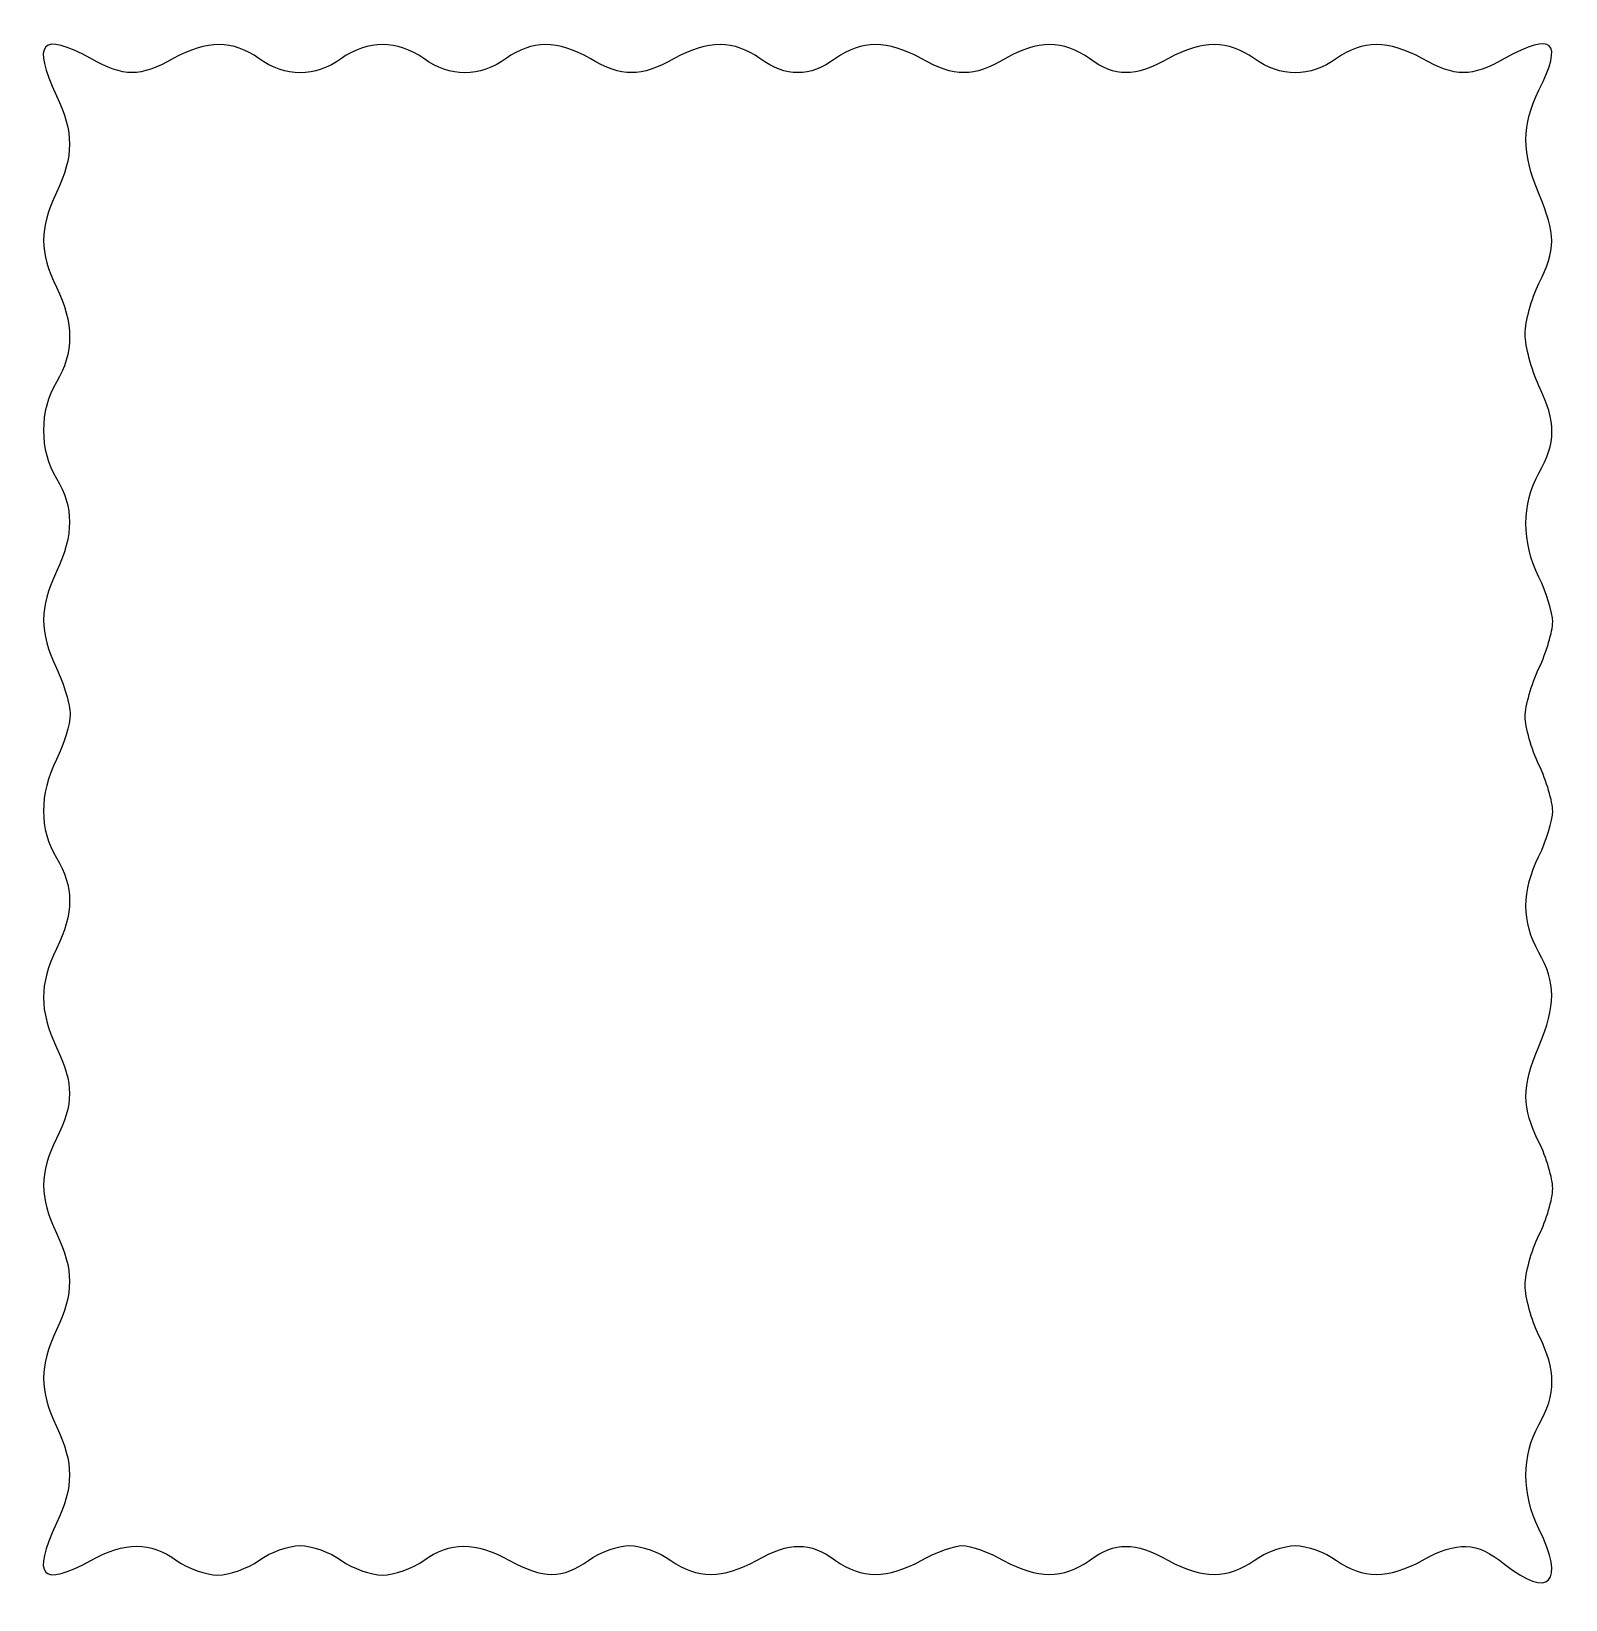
# Model space of a CAD drawing. Header units: centimetres. Extents: x -12.4 to 12.6, y -12.8 to 12.8.
import ezdxf

# ---------------------------------------------------------------- set-up
doc = ezdxf.new("R2010")
doc.units = ezdxf.units.CM
doc.header["$MEASUREMENT"] = 0
doc.layers.add('Layer 1', color=7, linetype='Continuous')

msp = doc.modelspace()

# ---------------------------------------------------------------- linework, layer by layer
at = {"layer": 'Layer 1'}
msp.add_open_spline([(11.62138, -12.17329), (11.16374, -11.80742), (10.85828, -11.79363), (10.28098, -12.11277), (10.28098, -12.11277), (9.72779, -12.41857), (9.31085, -12.41857), (8.88472, -12.11277), (8.88472, -12.11277), (8.70041, -11.9805), (8.39882, -11.87228), (8.21452, -11.87228), (8.21452, -11.87228), (8.03021, -11.87228), (7.72862, -11.9805), (7.54431, -12.11277), (7.54431, -12.11277), (7.11818, -12.41857), (6.70124, -12.41857), (6.14806, -12.11277), (6.14806, -12.11277), (5.59734, -11.80832), (5.28773, -11.80832), (4.8635, -12.11277), (4.8635, -12.11277), (4.43737, -12.41857), (4.02043, -12.41857), (3.46724, -12.11277), (3.46724, -12.11277), (3.2264, -11.97962), (2.92481, -11.87069), (2.79704, -11.87069), (2.79704, -11.87069), (2.66928, -11.87069), (2.36768, -11.97962), (2.12684, -12.11277), (2.12684, -12.11277), (1.57365, -12.41857), (1.15671, -12.41857), (0.73058, -12.11277), (0.73058, -12.11277), (0.30635, -11.80832), (-0.00326, -11.80832), (-0.55398, -12.11277), (-0.55398, -12.11277), (-1.10716, -12.41857), (-1.5241, -12.41857), (-1.95023, -12.11277), (-1.95023, -12.11277), (-2.13454, -11.9805), (-2.43613, -11.87228), (-2.62044, -11.87228), (-2.62044, -11.87228), (-2.80474, -11.87228), (-3.10633, -11.9805), (-3.29064, -12.11277), (-3.29064, -12.11277), (-3.71487, -12.41721), (-4.02448, -12.41721), (-4.5752, -12.11277), (-4.5752, -12.11277), (-5.12838, -11.80696), (-5.54532, -11.80696), (-5.97145, -12.11277), (-5.97145, -12.11277), (-6.15576, -12.24503), (-6.45735, -12.35325), (-6.64166, -12.35325), (-6.64166, -12.35325), (-6.82596, -12.35325), (-7.12755, -12.24503), (-7.31186, -12.11277), (-7.31186, -12.11277), (-7.49617, -11.9805), (-7.79776, -11.87228), (-7.98206, -11.87228), (-7.98206, -11.87228), (-8.16637, -11.87228), (-8.46796, -11.9805), (-8.65227, -12.11277), (-8.65227, -12.11277), (-8.83657, -12.24503), (-9.13816, -12.35325), (-9.32247, -12.35325), (-9.32247, -12.35325), (-9.50677, -12.35325), (-9.80837, -12.24503), (-9.99267, -12.11277), (-9.99267, -12.11277), (-10.4188, -11.80696), (-10.83574, -11.80696), (-11.38893, -12.11277), (-11.38893, -12.11277), (-12.19145, -12.55641), (-12.35685, -12.37719), (-11.94743, -11.50757), (-11.94743, -11.50757), (-11.66559, -10.90893), (-11.66559, -10.5327), (-11.94743, -9.93406), (-11.94743, -9.93406), (-12.22927, -9.33543), (-12.22927, -8.95919), (-11.94743, -8.36056), (-11.94743, -8.36056), (-11.66559, -7.76192), (-11.66559, -7.38568), (-11.94743, -6.78705), (-11.94743, -6.78705), (-12.22934, -6.18827), (-12.22934, -5.8151), (-11.94743, -5.24515), (-11.94743, -5.24515), (-11.66618, -4.67654), (-11.66618, -4.35846), (-11.94743, -3.76107), (-11.94743, -3.76107), (-12.22997, -3.16095), (-12.22997, -2.72718), (-11.94743, -2.15595), (-11.94743, -2.15595), (-11.66513, -1.5852), (-11.66513, -1.13648), (-11.94743, -0.67458), (-11.94743, -0.67458), (-12.23072, -0.21106), (-12.23072, 0.35508), (-11.94743, 0.92784), (-11.94743, 0.92784), (-11.82456, 1.17625), (-11.72403, 1.50503), (-11.72403, 1.65845), (-11.72403, 1.65845), (-11.72403, 1.81188), (-11.82456, 2.15094), (-11.94743, 2.41192), (-11.94743, 2.41192), (-12.22927, 3.01055), (-12.22927, 3.38679), (-11.94743, 3.98542), (-11.94743, 3.98542), (-11.66522, 4.58486), (-11.66522, 5.03666), (-11.94743, 5.49841), (-11.94743, 5.49841), (-12.23081, 5.96208), (-12.23081, 6.60826), (-11.94743, 7.07192), (-11.94743, 7.07192), (-11.66458, 7.53471), (-11.66458, 8.04467), (-11.94743, 8.61652), (-11.94743, 8.61652), (-12.22934, 9.18647), (-12.22934, 9.55964), (-11.94743, 10.15842), (-11.94743, 10.15842), (-11.66559, 10.75705), (-11.66559, 11.13329), (-11.94743, 11.73192), (-11.94743, 11.73192), (-12.35685, 12.60154), (-12.19145, 12.78076), (-11.38893, 12.33712), (-11.38893, 12.33712), (-10.83934, 12.0333), (-10.59812, 12.0333), (-10.04852, 12.33712), (-10.04852, 12.33712), (-9.49534, 12.64293), (-9.0784, 12.64293), (-8.65227, 12.33712), (-8.65227, 12.33712), (-8.22564, 12.03095), (-7.73849, 12.03095), (-7.31186, 12.33712), (-7.31186, 12.33712), (-6.88523, 12.64328), (-6.39808, 12.64328), (-5.97145, 12.33712), (-5.97145, 12.33712), (-5.54483, 12.03095), (-5.05767, 12.03095), (-4.63105, 12.33712), (-4.63105, 12.33712), (-4.20478, 12.64302), (-3.79068, 12.64302), (-3.26396, 12.33712), (-3.26396, 12.33712), (-2.73921, 12.03236), (-2.44568, 12.03236), (-1.89438, 12.33712), (-1.89438, 12.33712), (-1.3412, 12.64293), (-0.92426, 12.64293), (-0.49813, 12.33712), (-0.49813, 12.33712), (-0.07311, 12.03211), (0.30557, 12.03211), (0.73058, 12.33712), (0.73058, 12.33712), (1.15671, 12.64293), (1.57365, 12.64293), (2.12684, 12.33712), (2.12684, 12.33712), (2.67813, 12.03236), (2.97167, 12.03236), (3.49642, 12.33712), (3.49642, 12.33712), (4.02313, 12.64302), (4.43724, 12.64302), (4.8635, 12.33712), (4.8635, 12.33712), (5.28773, 12.03267), (5.59734, 12.03267), (6.14806, 12.33712), (6.14806, 12.33712), (6.70124, 12.64293), (7.11818, 12.64293), (7.54431, 12.33712), (7.54431, 12.33712), (7.97094, 12.03095), (8.45809, 12.03095), (8.88472, 12.33712), (8.88472, 12.33712), (9.31085, 12.64293), (9.72779, 12.64293), (10.28098, 12.33712), (10.28098, 12.33712), (10.83057, 12.0333), (11.07179, 12.0333), (11.62138, 12.33712), (11.62138, 12.33712), (12.41509, 12.77589), (12.57773, 12.62569), (12.17989, 11.82135), (12.17989, 11.82135), (11.89815, 11.25175), (11.89751, 10.80985), (12.17743, 10.14137), (12.17743, 10.14137), (12.45687, 9.47407), (12.45727, 9.23514), (12.17989, 8.67433), (12.17989, 8.67433), (12.05702, 8.42592), (11.95649, 8.0569), (11.95649, 7.85429), (11.95649, 7.85429), (11.95649, 7.65168), (12.05702, 7.27238), (12.17989, 7.0114), (12.17989, 7.0114), (12.46109, 6.41413), (12.46099, 6.0866), (12.17947, 5.58627), (12.17947, 5.58627), (11.89549, 5.08155), (11.89564, 4.47068), (12.17989, 3.896), (12.17989, 3.896), (12.30276, 3.64758), (12.40329, 3.31881), (12.40329, 3.16538), (12.40329, 3.16538), (12.40329, 3.01196), (12.30276, 2.6729), (12.17989, 2.41192), (12.17989, 2.41192), (12.05702, 2.15094), (11.95649, 1.7969), (11.95649, 1.62516), (11.95649, 1.62516), (11.95649, 1.45343), (12.05702, 1.09939), (12.17989, 0.83841), (12.17989, 0.83841), (12.30276, 0.57743), (12.40329, 0.23837), (12.40329, 0.08495), (12.40329, 0.08495), (12.40329, -0.06848), (12.30276, -0.39726), (12.17989, -0.64567), (12.17989, -0.64567), (11.89654, -1.21853), (11.89641, -1.71183), (12.17947, -2.2149), (12.17947, -2.2149), (12.45868, -2.71114), (12.4582, -3.07354), (12.17743, -3.74403), (12.17743, -3.74403), (11.89882, -4.40937), (11.89933, -4.73576), (12.17989, -5.30297), (12.17989, -5.30297), (12.30276, -5.55138), (12.40329, -5.89241), (12.40329, -6.06081), (12.40329, -6.06081), (12.40329, -6.22921), (12.30276, -6.57025), (12.17989, -6.81866), (12.17989, -6.81866), (12.05702, -7.06708), (11.95649, -7.43412), (11.95649, -7.63432), (11.95649, -7.63432), (11.95649, -7.83452), (12.05702, -8.20157), (12.17989, -8.44998), (12.17989, -8.44998), (12.46188, -9.0201), (12.46177, -9.40501), (12.17947, -9.90673), (12.17947, -9.90673), (11.89549, -10.41144), (11.89564, -11.02231), (12.17989, -11.597), (12.17989, -11.597), (12.6139, -12.47448), (12.34509, -12.75186), (11.62138, -12.17329)], degree=3, knots=[0, 0, 0, 0, 0.01219512, 0.01219512, 0.01219512, 0.01219512, 0.02439024, 0.02439024, 0.02439024, 0.02439024, 0.03658537, 0.03658537, 0.03658537, 0.03658537, 0.04878049, 0.04878049, 0.04878049, 0.04878049, 0.06097561, 0.06097561, 0.06097561, 0.06097561, 0.07317073, 0.07317073, 0.07317073, 0.07317073, 0.08536585, 0.08536585, 0.08536585, 0.08536585, 0.09756098, 0.09756098, 0.09756098, 0.09756098, 0.1097561, 0.1097561, 0.1097561, 0.1097561, 0.12195122, 0.12195122, 0.12195122, 0.12195122, 0.13414634, 0.13414634, 0.13414634, 0.13414634, 0.14634146, 0.14634146, 0.14634146, 0.14634146, 0.15853659, 0.15853659, 0.15853659, 0.15853659, 0.17073171, 0.17073171, 0.17073171, 0.17073171, 0.18292683, 0.18292683, 0.18292683, 0.18292683, 0.19512195, 0.19512195, 0.19512195, 0.19512195, 0.20731707, 0.20731707, 0.20731707, 0.20731707, 0.2195122, 0.2195122, 0.2195122, 0.2195122, 0.23170732, 0.23170732, 0.23170732, 0.23170732, 0.24390244, 0.24390244, 0.24390244, 0.24390244, 0.25609756, 0.25609756, 0.25609756, 0.25609756, 0.26829268, 0.26829268, 0.26829268, 0.26829268, 0.2804878, 0.2804878, 0.2804878, 0.2804878, 0.29268293, 0.29268293, 0.29268293, 0.29268293, 0.30487805, 0.30487805, 0.30487805, 0.30487805, 0.31707317, 0.31707317, 0.31707317, 0.31707317, 0.32926829, 0.32926829, 0.32926829, 0.32926829, 0.34146341, 0.34146341, 0.34146341, 0.34146341, 0.35365854, 0.35365854, 0.35365854, 0.35365854, 0.36585366, 0.36585366, 0.36585366, 0.36585366, 0.37804878, 0.37804878, 0.37804878, 0.37804878, 0.3902439, 0.3902439, 0.3902439, 0.3902439, 0.40243902, 0.40243902, 0.40243902, 0.40243902, 0.41463415, 0.41463415, 0.41463415, 0.41463415, 0.42682927, 0.42682927, 0.42682927, 0.42682927, 0.43902439, 0.43902439, 0.43902439, 0.43902439, 0.45121951, 0.45121951, 0.45121951, 0.45121951, 0.46341463, 0.46341463, 0.46341463, 0.46341463, 0.47560976, 0.47560976, 0.47560976, 0.47560976, 0.48780488, 0.48780488, 0.48780488, 0.48780488, 0.5, 0.5, 0.5, 0.5, 0.51219512, 0.51219512, 0.51219512, 0.51219512, 0.52439024, 0.52439024, 0.52439024, 0.52439024, 0.53658537, 0.53658537, 0.53658537, 0.53658537, 0.54878049, 0.54878049, 0.54878049, 0.54878049, 0.56097561, 0.56097561, 0.56097561, 0.56097561, 0.57317073, 0.57317073, 0.57317073, 0.57317073, 0.58536585, 0.58536585, 0.58536585, 0.58536585, 0.59756098, 0.59756098, 0.59756098, 0.59756098, 0.6097561, 0.6097561, 0.6097561, 0.6097561, 0.62195122, 0.62195122, 0.62195122, 0.62195122, 0.63414634, 0.63414634, 0.63414634, 0.63414634, 0.64634146, 0.64634146, 0.64634146, 0.64634146, 0.65853659, 0.65853659, 0.65853659, 0.65853659, 0.67073171, 0.67073171, 0.67073171, 0.67073171, 0.68292683, 0.68292683, 0.68292683, 0.68292683, 0.69512195, 0.69512195, 0.69512195, 0.69512195, 0.70731707, 0.70731707, 0.70731707, 0.70731707, 0.7195122, 0.7195122, 0.7195122, 0.7195122, 0.73170732, 0.73170732, 0.73170732, 0.73170732, 0.74390244, 0.74390244, 0.74390244, 0.74390244, 0.75609756, 0.75609756, 0.75609756, 0.75609756, 0.76829268, 0.76829268, 0.76829268, 0.76829268, 0.7804878, 0.7804878, 0.7804878, 0.7804878, 0.79268293, 0.79268293, 0.79268293, 0.79268293, 0.80487805, 0.80487805, 0.80487805, 0.80487805, 0.81707317, 0.81707317, 0.81707317, 0.81707317, 0.82926829, 0.82926829, 0.82926829, 0.82926829, 0.84146341, 0.84146341, 0.84146341, 0.84146341, 0.85365854, 0.85365854, 0.85365854, 0.85365854, 0.86585366, 0.86585366, 0.86585366, 0.86585366, 0.87804878, 0.87804878, 0.87804878, 0.87804878, 0.8902439, 0.8902439, 0.8902439, 0.8902439, 0.90243902, 0.90243902, 0.90243902, 0.90243902, 0.91463415, 0.91463415, 0.91463415, 0.91463415, 0.92682927, 0.92682927, 0.92682927, 0.92682927, 0.93902439, 0.93902439, 0.93902439, 0.93902439, 0.95121951, 0.95121951, 0.95121951, 0.95121951, 0.96341463, 0.96341463, 0.96341463, 0.96341463, 0.97560976, 0.97560976, 0.97560976, 0.97560976, 1, 1, 1, 1], dxfattribs=at)

doc.saveas('drawing.dxf')
